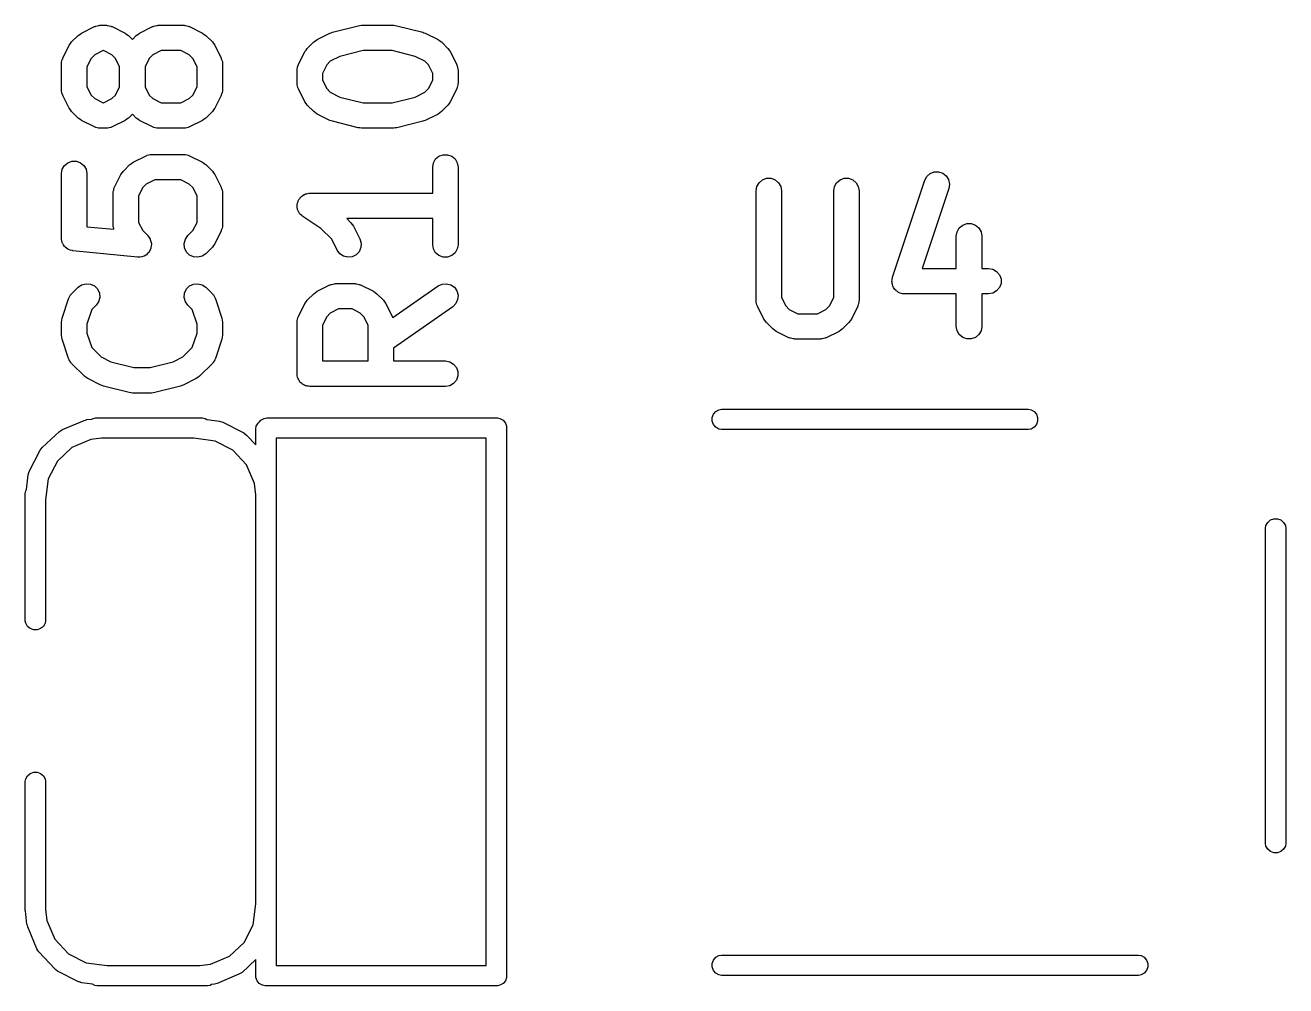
# Model space of a CAD drawing. Extents: x 553.3 to 630.8, y 408.7 to 458.1.
# Drawn here: x 601.29 to 608.73, y 415.72 to 421.38 of the extents above; entities that cross this region are included whole.
import ezdxf

# ---------------------------------------------------------------- set-up
doc = ezdxf.new("R2010")
doc.units = 0
doc.header["$MEASUREMENT"] = 0
doc.layers.add('BLACK', color=7, linetype='CONTINUOUS')

msp = doc.modelspace()

# ---------------------------------------------------------------- linework, layer by layer
at = {"layer": 'BLACK', "linetype": 'CONTINUOUS'}
for p, q in [((601.709, 421.38), (601.717, 421.382)), ((601.717, 421.382), (601.726, 421.384)), ((601.726, 421.384), (601.73, 421.384)), ((601.73, 421.384), (601.734, 421.385)), ((601.734, 421.385), (601.772, 421.385)), ((601.772, 421.385), (601.777, 421.384)), ((601.777, 421.384), (601.781, 421.384)), ((601.781, 421.384), (601.789, 421.382)), ((601.789, 421.382), (601.798, 421.38)), ((602.051, 421.38), (602.06, 421.382)), ((602.06, 421.382), (602.069, 421.384)), ((602.069, 421.384), (602.073, 421.384)), ((602.073, 421.384), (602.077, 421.385)), ((602.077, 421.385), (602.23, 421.385)), ((602.23, 421.385), (602.234, 421.384)), ((602.234, 421.384), (602.238, 421.384)), ((602.238, 421.384), (602.247, 421.382)), ((602.247, 421.382), (602.255, 421.38)), ((603.106, 421.344), (603.258, 421.382)), ((603.258, 421.382), (603.268, 421.383)), ((603.268, 421.383), (603.277, 421.385)), ((603.277, 421.385), (603.467, 421.385)), ((603.467, 421.385), (603.476, 421.383)), ((603.476, 421.383), (603.485, 421.382)), ((603.485, 421.382), (603.638, 421.344)), ((601.567, 421.286), (601.605, 421.324)), ((601.605, 421.324), (601.615, 421.331)), ((601.615, 421.331), (601.625, 421.339)), ((601.625, 421.339), (601.701, 421.377)), ((601.701, 421.377), (601.705, 421.378)), ((601.705, 421.378), (601.709, 421.38)), ((601.798, 421.38), (601.802, 421.378)), ((601.802, 421.378), (601.806, 421.377)), ((601.806, 421.377), (601.882, 421.339)), ((601.882, 421.339), (601.892, 421.331)), ((601.892, 421.331), (601.902, 421.324)), ((601.902, 421.324), (601.925, 421.301)), ((601.925, 421.301), (601.948, 421.324)), ((601.948, 421.324), (601.958, 421.331)), ((601.958, 421.331), (601.967, 421.339)), ((601.967, 421.339), (602.044, 421.377)), ((602.044, 421.377), (602.048, 421.378)), ((602.048, 421.378), (602.051, 421.38)), ((602.255, 421.38), (602.259, 421.378)), ((602.259, 421.378), (602.263, 421.377)), ((602.263, 421.377), (602.339, 421.339)), ((602.339, 421.339), (602.349, 421.331)), ((602.349, 421.331), (602.359, 421.324)), ((602.359, 421.324), (602.397, 421.286)), ((603.015, 421.3), (603.091, 421.339)), ((603.091, 421.339), (603.099, 421.341)), ((603.099, 421.341), (603.106, 421.344)), ((603.638, 421.344), (603.645, 421.341)), ((603.645, 421.341), (603.653, 421.339)), ((603.653, 421.339), (603.729, 421.3)), ((601.515, 421.191), (601.553, 421.267)), ((601.553, 421.267), (601.56, 421.277)), ((601.56, 421.277), (601.567, 421.286)), ((601.752, 421.235), (601.703, 421.21)), ((601.755, 421.235), (601.752, 421.235)), ((601.804, 421.21), (601.755, 421.235)), ((602.095, 421.235), (602.045, 421.21)), ((602.212, 421.235), (602.095, 421.235)), ((602.261, 421.21), (602.212, 421.235)), ((602.397, 421.286), (602.404, 421.277)), ((602.404, 421.277), (602.411, 421.267)), ((602.411, 421.267), (602.449, 421.191)), ((602.943, 421.229), (602.95, 421.238)), ((602.95, 421.238), (602.957, 421.248)), ((602.957, 421.248), (602.995, 421.286)), ((602.995, 421.286), (603.005, 421.293)), ((603.005, 421.293), (603.015, 421.3)), ((603.286, 421.235), (603.15, 421.201)), ((603.458, 421.235), (603.286, 421.235)), ((603.593, 421.201), (603.458, 421.235)), ((603.729, 421.3), (603.739, 421.293)), ((603.739, 421.293), (603.749, 421.286)), ((603.749, 421.286), (603.787, 421.248)), ((603.787, 421.248), (603.794, 421.238)), ((603.794, 421.238), (603.801, 421.229)), ((601.507, 421.166), (601.51, 421.174)), ((601.508, 421.161), (601.507, 421.166)), ((601.507, 421.157), (601.508, 421.161)), ((601.51, 421.174), (601.511, 421.183)), ((601.511, 421.183), (601.514, 421.187)), ((601.514, 421.187), (601.515, 421.191)), ((601.682, 421.189), (601.657, 421.139)), ((601.703, 421.21), (601.682, 421.189)), ((601.825, 421.189), (601.804, 421.21)), ((601.85, 421.139), (601.825, 421.189)), ((602.024, 421.189), (602, 421.139)), ((602.045, 421.21), (602.024, 421.189)), ((602.282, 421.189), (602.261, 421.21)), ((602.307, 421.139), (602.282, 421.189)), ((602.449, 421.191), (602.45, 421.187)), ((602.45, 421.187), (602.452, 421.183)), ((602.452, 421.183), (602.454, 421.174)), ((602.454, 421.174), (602.456, 421.166)), ((602.456, 421.166), (602.456, 421.161)), ((602.456, 421.161), (602.457, 421.157)), ((602.905, 421.153), (602.943, 421.229)), ((603.093, 421.172), (603.072, 421.151)), ((603.15, 421.201), (603.093, 421.172)), ((603.651, 421.172), (603.593, 421.201)), ((603.672, 421.151), (603.651, 421.172)), ((603.801, 421.229), (603.839, 421.153)), ((601.507, 421.005), (601.507, 421.157)), ((601.657, 421.139), (601.657, 421.022)), ((601.85, 421.022), (601.85, 421.139)), ((602, 421.139), (602, 421.022)), ((602.307, 421.022), (602.307, 421.139)), ((602.457, 421.157), (602.457, 421.005)), ((602.897, 421.128), (602.9, 421.136)), ((602.898, 421.123), (602.897, 421.128)), ((602.897, 421.119), (602.898, 421.123)), ((602.897, 421.043), (602.897, 421.119)), ((602.9, 421.136), (602.901, 421.145)), ((602.901, 421.145), (602.904, 421.148)), ((602.904, 421.148), (602.905, 421.153)), ((603.072, 421.151), (603.047, 421.101)), ((603.047, 421.101), (603.047, 421.061)), ((603.697, 421.101), (603.672, 421.151)), ((603.697, 421.061), (603.697, 421.101)), ((603.839, 421.153), (603.84, 421.148)), ((603.84, 421.148), (603.842, 421.145)), ((603.842, 421.145), (603.844, 421.136)), ((603.844, 421.136), (603.846, 421.128)), ((603.846, 421.128), (603.846, 421.123)), ((603.846, 421.123), (603.847, 421.119)), ((603.847, 421.119), (603.847, 421.043)), ((601.657, 421.022), (601.682, 420.973)), ((601.825, 420.973), (601.85, 421.022)), ((602, 421.022), (602.024, 420.973)), ((602.282, 420.973), (602.307, 421.022)), ((602.898, 421.039), (602.897, 421.043)), ((602.897, 421.034), (602.898, 421.039)), ((602.9, 421.026), (602.897, 421.034)), ((602.901, 421.017), (602.9, 421.026)), ((602.904, 421.013), (602.901, 421.017)), ((602.905, 421.009), (602.904, 421.013)), ((602.943, 420.933), (602.905, 421.009)), ((603.047, 421.061), (603.072, 421.011)), ((603.072, 421.011), (603.093, 420.99)), ((603.651, 420.99), (603.672, 421.011)), ((603.672, 421.011), (603.697, 421.061)), ((603.839, 421.009), (603.801, 420.933)), ((603.84, 421.013), (603.839, 421.009)), ((603.842, 421.017), (603.84, 421.013)), ((603.844, 421.026), (603.842, 421.017)), ((603.846, 421.034), (603.844, 421.026)), ((603.847, 421.043), (603.846, 421.039)), ((603.846, 421.039), (603.846, 421.034)), ((601.508, 421.001), (601.507, 421.005)), ((601.507, 420.996), (601.508, 421.001)), ((601.51, 420.988), (601.507, 420.996)), ((601.511, 420.979), (601.51, 420.988)), ((601.514, 420.975), (601.511, 420.979)), ((601.515, 420.971), (601.514, 420.975)), ((601.553, 420.895), (601.515, 420.971)), ((601.682, 420.973), (601.703, 420.952)), ((601.703, 420.952), (601.752, 420.927)), ((601.755, 420.927), (601.804, 420.952)), ((601.804, 420.952), (601.825, 420.973)), ((602.024, 420.973), (602.045, 420.952)), ((602.045, 420.952), (602.095, 420.927)), ((602.212, 420.927), (602.261, 420.952)), ((602.261, 420.952), (602.282, 420.973)), ((602.449, 420.971), (602.411, 420.895)), ((602.45, 420.975), (602.449, 420.971)), ((602.452, 420.979), (602.45, 420.975)), ((602.454, 420.988), (602.452, 420.979)), ((602.456, 420.996), (602.454, 420.988)), ((602.457, 421.005), (602.456, 421.001)), ((602.456, 421.001), (602.456, 420.996)), ((603.093, 420.99), (603.15, 420.961)), ((603.15, 420.961), (603.286, 420.927)), ((603.458, 420.927), (603.593, 420.961)), ((603.593, 420.961), (603.651, 420.99)), ((601.56, 420.885), (601.553, 420.895)), ((601.567, 420.876), (601.56, 420.885)), ((601.605, 420.837), (601.567, 420.876)), ((601.752, 420.927), (601.755, 420.927)), ((601.925, 420.861), (601.902, 420.837)), ((601.948, 420.837), (601.925, 420.861)), ((602.095, 420.927), (602.212, 420.927)), ((602.397, 420.876), (602.359, 420.837)), ((602.404, 420.885), (602.397, 420.876)), ((602.411, 420.895), (602.404, 420.885)), ((602.95, 420.923), (602.943, 420.933)), ((602.957, 420.914), (602.95, 420.923)), ((602.995, 420.876), (602.957, 420.914)), ((603.005, 420.869), (602.995, 420.876)), ((603.015, 420.861), (603.005, 420.869)), ((603.091, 420.823), (603.015, 420.861)), ((603.286, 420.927), (603.458, 420.927)), ((603.729, 420.861), (603.653, 420.823)), ((603.739, 420.869), (603.729, 420.861)), ((603.749, 420.876), (603.739, 420.869)), ((603.787, 420.914), (603.749, 420.876)), ((603.794, 420.923), (603.787, 420.914)), ((603.801, 420.933), (603.794, 420.923)), ((601.615, 420.831), (601.605, 420.837)), ((601.625, 420.823), (601.615, 420.831)), ((601.701, 420.785), (601.625, 420.823)), ((601.882, 420.823), (601.806, 420.785)), ((601.892, 420.831), (601.882, 420.823)), ((601.902, 420.837), (601.892, 420.831)), ((601.958, 420.831), (601.948, 420.837)), ((601.967, 420.823), (601.958, 420.831)), ((602.044, 420.785), (601.967, 420.823)), ((602.339, 420.823), (602.263, 420.785)), ((602.349, 420.831), (602.339, 420.823)), ((602.359, 420.837), (602.349, 420.831)), ((603.099, 420.821), (603.091, 420.823)), ((603.106, 420.818), (603.099, 420.821)), ((603.258, 420.78), (603.106, 420.818)), ((603.638, 420.818), (603.485, 420.78)), ((603.645, 420.821), (603.638, 420.818)), ((603.653, 420.823), (603.645, 420.821)), ((601.705, 420.784), (601.701, 420.785)), ((601.709, 420.782), (601.705, 420.784)), ((601.717, 420.78), (601.709, 420.782)), ((601.726, 420.778), (601.717, 420.78)), ((601.73, 420.778), (601.726, 420.778)), ((601.734, 420.777), (601.73, 420.778)), ((601.772, 420.777), (601.734, 420.777)), ((601.777, 420.778), (601.772, 420.777)), ((601.781, 420.778), (601.777, 420.778)), ((601.789, 420.78), (601.781, 420.778)), ((601.798, 420.782), (601.789, 420.78)), ((601.802, 420.784), (601.798, 420.782)), ((601.806, 420.785), (601.802, 420.784)), ((602.048, 420.784), (602.044, 420.785)), ((602.051, 420.782), (602.048, 420.784)), ((602.06, 420.78), (602.051, 420.782)), ((602.069, 420.778), (602.06, 420.78)), ((602.073, 420.778), (602.069, 420.778)), ((602.077, 420.777), (602.073, 420.778)), ((602.23, 420.777), (602.077, 420.777)), ((602.234, 420.778), (602.23, 420.777)), ((602.238, 420.778), (602.234, 420.778)), ((602.247, 420.78), (602.238, 420.778)), ((602.255, 420.782), (602.247, 420.78)), ((602.259, 420.784), (602.255, 420.782)), ((602.263, 420.785), (602.259, 420.784)), ((603.268, 420.779), (603.258, 420.78)), ((603.277, 420.777), (603.268, 420.779)), ((603.467, 420.777), (603.277, 420.777)), ((603.476, 420.779), (603.467, 420.777)), ((603.485, 420.78), (603.476, 420.779)), ((601.524, 420.558), (601.544, 420.574)), ((601.544, 420.574), (601.569, 420.583)), ((601.569, 420.583), (601.595, 420.583)), ((601.595, 420.583), (601.619, 420.574)), ((601.619, 420.574), (601.639, 420.558)), ((601.872, 420.524), (601.91, 420.563)), ((601.91, 420.563), (601.92, 420.569)), ((601.92, 420.569), (601.929, 420.577)), ((601.929, 420.577), (602.006, 420.615)), ((602.006, 420.615), (602.01, 420.616)), ((602.01, 420.616), (602.013, 420.618)), ((602.013, 420.618), (602.022, 420.62)), ((602.022, 420.62), (602.03, 420.622)), ((602.03, 420.622), (602.035, 420.622)), ((602.035, 420.622), (602.039, 420.623)), ((602.039, 420.623), (602.23, 420.623)), ((602.23, 420.623), (602.234, 420.622)), ((602.234, 420.622), (602.238, 420.622)), ((602.238, 420.622), (602.247, 420.62)), ((602.247, 420.62), (602.255, 420.618)), ((602.255, 420.618), (602.259, 420.616)), ((602.259, 420.616), (602.263, 420.615)), ((602.263, 420.615), (602.339, 420.577)), ((602.339, 420.577), (602.349, 420.569)), ((602.349, 420.569), (602.359, 420.563)), ((602.359, 420.563), (602.397, 420.524)), ((603.697, 420.548), (603.701, 420.573)), ((603.701, 420.573), (603.714, 420.596)), ((603.714, 420.596), (603.734, 420.613)), ((603.734, 420.613), (603.759, 420.621)), ((603.759, 420.621), (603.785, 420.621)), ((603.785, 420.621), (603.809, 420.613)), ((603.809, 420.613), (603.829, 420.596)), ((603.829, 420.596), (603.842, 420.573)), ((603.842, 420.573), (603.847, 420.548)), ((601.507, 420.51), (601.511, 420.535)), ((601.507, 420.129), (601.507, 420.51)), ((601.511, 420.535), (601.524, 420.558)), ((601.639, 420.558), (601.652, 420.535)), ((601.652, 420.535), (601.657, 420.51)), ((601.657, 420.51), (601.657, 420.196)), ((601.82, 420.429), (601.858, 420.505)), ((601.858, 420.505), (601.865, 420.515)), ((601.865, 420.515), (601.872, 420.524)), ((602.397, 420.524), (602.404, 420.515)), ((602.404, 420.515), (602.411, 420.505)), ((602.411, 420.505), (602.449, 420.429)), ((603.697, 420.394), (603.697, 420.548)), ((603.847, 420.548), (603.847, 420.09)), ((606.6, 420.47), (606.612, 420.493)), ((606.612, 420.493), (606.632, 420.51)), ((606.632, 420.51), (606.656, 420.52)), ((606.656, 420.52), (606.682, 420.52)), ((606.682, 420.52), (606.707, 420.512)), ((606.707, 420.512), (606.727, 420.496)), ((606.727, 420.496), (606.741, 420.474)), ((601.815, 420.412), (601.816, 420.421)), ((601.816, 420.421), (601.818, 420.425)), ((601.818, 420.425), (601.82, 420.429)), ((601.986, 420.427), (601.962, 420.378)), ((602.007, 420.448), (601.986, 420.427)), ((602.057, 420.473), (602.007, 420.448)), ((602.212, 420.473), (602.057, 420.473)), ((602.261, 420.448), (602.212, 420.473)), ((602.282, 420.427), (602.261, 420.448)), ((602.307, 420.378), (602.282, 420.427)), ((602.449, 420.429), (602.45, 420.425)), ((602.45, 420.425), (602.452, 420.421)), ((602.452, 420.421), (602.454, 420.412)), ((605.605, 420.408), (605.61, 420.434)), ((605.61, 420.434), (605.623, 420.456)), ((605.623, 420.456), (605.643, 420.473)), ((605.643, 420.473), (605.667, 420.482)), ((605.667, 420.482), (605.693, 420.482)), ((605.693, 420.482), (605.718, 420.473)), ((605.718, 420.473), (605.738, 420.456)), ((605.738, 420.456), (605.751, 420.434)), ((605.751, 420.434), (605.755, 420.408)), ((606.063, 420.408), (606.067, 420.434)), ((606.067, 420.434), (606.08, 420.456)), ((606.08, 420.456), (606.1, 420.473)), ((606.1, 420.473), (606.125, 420.482)), ((606.125, 420.482), (606.151, 420.482)), ((606.151, 420.482), (606.175, 420.473)), ((606.175, 420.473), (606.195, 420.456)), ((606.195, 420.456), (606.208, 420.434)), ((606.208, 420.434), (606.213, 420.408)), ((606.409, 419.898), (606.6, 420.47)), ((606.742, 420.422), (606.585, 419.95)), ((606.741, 420.474), (606.746, 420.448)), ((606.746, 420.448), (606.742, 420.422)), ((601.812, 420.404), (601.815, 420.412)), ((601.812, 420.399), (601.812, 420.404)), ((601.812, 420.395), (601.812, 420.399)), ((601.812, 420.205), (601.812, 420.395)), ((601.962, 420.378), (601.962, 420.222)), ((602.307, 420.222), (602.307, 420.378)), ((602.454, 420.412), (602.456, 420.404)), ((602.456, 420.404), (602.456, 420.399)), ((602.456, 420.399), (602.457, 420.395)), ((602.457, 420.395), (602.457, 420.205)), ((602.898, 420.332), (602.901, 420.34)), ((602.901, 420.34), (602.903, 420.349)), ((602.903, 420.349), (602.906, 420.353)), ((602.906, 420.353), (602.907, 420.357)), ((602.907, 420.357), (602.913, 420.363)), ((602.913, 420.363), (602.918, 420.371)), ((602.918, 420.371), (602.921, 420.373)), ((602.921, 420.373), (602.924, 420.376)), ((602.924, 420.376), (602.931, 420.381)), ((602.931, 420.381), (602.939, 420.386)), ((602.939, 420.386), (602.943, 420.387)), ((602.943, 420.387), (602.946, 420.39)), ((602.946, 420.39), (602.955, 420.391)), ((602.955, 420.391), (602.964, 420.394)), ((602.964, 420.394), (602.968, 420.393)), ((602.968, 420.393), (602.972, 420.394)), ((602.972, 420.394), (603.697, 420.394)), ((605.605, 419.76), (605.605, 420.408)), ((605.755, 420.408), (605.755, 419.778)), ((606.063, 419.778), (606.063, 420.408)), ((606.213, 420.408), (606.213, 419.76)), ((602.897, 420.324), (602.898, 420.328)), ((602.898, 420.315), (602.897, 420.324)), ((602.898, 420.328), (602.898, 420.332)), ((602.898, 420.306), (602.898, 420.315)), ((602.899, 420.302), (602.898, 420.306)), ((602.9, 420.298), (602.899, 420.302)), ((602.904, 420.29), (602.9, 420.298)), ((602.907, 420.282), (602.904, 420.29)), ((602.91, 420.278), (602.907, 420.282)), ((602.911, 420.275), (602.91, 420.278)), ((602.918, 420.268), (602.911, 420.275)), ((602.924, 420.262), (602.918, 420.268)), ((601.657, 420.196), (601.816, 420.181)), ((601.812, 420.201), (601.812, 420.205)), ((601.812, 420.196), (601.812, 420.201)), ((601.815, 420.188), (601.812, 420.196)), ((601.962, 420.222), (601.986, 420.173)), ((602.282, 420.173), (602.307, 420.222)), ((602.456, 420.196), (602.454, 420.188)), ((602.457, 420.205), (602.456, 420.201)), ((602.456, 420.201), (602.456, 420.196)), ((602.927, 420.26), (602.924, 420.262)), ((602.93, 420.257), (602.927, 420.26)), ((603.038, 420.185), (602.93, 420.257)), ((603.697, 420.244), (603.191, 420.244)), ((603.191, 420.244), (603.215, 420.22)), ((603.215, 420.22), (603.222, 420.21)), ((603.222, 420.21), (603.229, 420.2)), ((603.229, 420.2), (603.268, 420.124)), ((603.697, 420.09), (603.697, 420.244)), ((606.804, 420.19), (606.824, 420.206)), ((606.824, 420.206), (606.848, 420.215)), ((606.848, 420.215), (606.874, 420.215)), ((606.874, 420.215), (606.899, 420.206)), ((606.899, 420.206), (606.919, 420.19)), ((601.507, 420.126), (601.507, 420.129)), ((601.507, 420.123), (601.507, 420.126)), ((601.51, 420.113), (601.507, 420.123)), ((601.816, 420.181), (601.815, 420.188)), ((601.986, 420.173), (602.016, 420.144)), ((602.016, 420.144), (602.016, 420.143)), ((602.016, 420.143), (602.017, 420.143)), ((602.017, 420.143), (602.024, 420.132)), ((602.024, 420.132), (602.031, 420.122)), ((602.031, 420.122), (602.031, 420.122)), ((602.031, 420.122), (602.031, 420.121)), ((602.031, 420.121), (602.034, 420.109)), ((602.231, 420.097), (602.238, 420.122)), ((602.238, 420.122), (602.253, 420.144)), ((602.253, 420.144), (602.282, 420.173)), ((602.449, 420.171), (602.411, 420.095)), ((602.45, 420.175), (602.449, 420.171)), ((602.452, 420.179), (602.45, 420.175)), ((602.454, 420.188), (602.452, 420.179)), ((603.101, 420.122), (603.038, 420.185)), ((603.133, 420.057), (603.101, 420.122)), ((603.268, 420.124), (603.275, 420.099)), ((606.786, 420.141), (606.791, 420.167)), ((606.786, 419.95), (606.786, 420.141)), ((606.791, 420.167), (606.804, 420.19)), ((606.919, 420.19), (606.932, 420.167)), ((606.932, 420.167), (606.936, 420.141)), ((606.936, 420.141), (606.936, 419.95)), ((601.511, 420.103), (601.51, 420.113)), ((601.513, 420.1), (601.511, 420.103)), ((601.514, 420.098), (601.513, 420.1)), ((601.519, 420.089), (601.514, 420.098)), ((601.524, 420.08), (601.519, 420.089)), ((601.527, 420.079), (601.524, 420.08)), ((601.528, 420.076), (601.527, 420.079)), ((601.537, 420.07), (601.528, 420.076)), ((601.544, 420.064), (601.537, 420.07)), ((601.547, 420.063), (601.544, 420.064)), ((601.549, 420.061), (601.547, 420.063)), ((601.559, 420.058), (601.549, 420.061)), ((601.569, 420.055), (601.559, 420.058)), ((601.572, 420.055), (601.569, 420.055)), ((601.574, 420.054), (601.572, 420.055)), ((601.955, 420.016), (601.574, 420.054)), ((602.024, 420.047), (602.015, 420.038)), ((602.03, 420.059), (602.024, 420.047)), ((602.024, 420.047), (602.024, 420.047)), ((602.024, 420.047), (602.024, 420.047)), ((602.035, 420.07), (602.03, 420.059)), ((602.034, 420.109), (602.038, 420.097)), ((602.036, 420.084), (602.035, 420.071)), ((602.035, 420.071), (602.035, 420.071)), ((602.035, 420.071), (602.035, 420.07)), ((602.038, 420.096), (602.036, 420.084)), ((602.038, 420.097), (602.038, 420.097)), ((602.038, 420.097), (602.038, 420.096)), ((602.233, 420.071), (602.231, 420.097)), ((602.244, 420.047), (602.233, 420.071)), ((602.263, 420.029), (602.244, 420.047)), ((602.397, 420.076), (602.359, 420.037)), ((602.404, 420.085), (602.397, 420.076)), ((602.411, 420.095), (602.404, 420.085)), ((603.149, 420.036), (603.133, 420.057)), ((603.263, 420.049), (603.245, 420.03)), ((603.273, 420.073), (603.263, 420.049)), ((603.275, 420.099), (603.273, 420.073)), ((603.701, 420.065), (603.697, 420.09)), ((603.714, 420.042), (603.701, 420.065)), ((603.734, 420.026), (603.714, 420.042)), ((603.829, 420.042), (603.809, 420.026)), ((603.842, 420.065), (603.829, 420.042)), ((603.847, 420.09), (603.842, 420.065)), ((601.956, 420.016), (601.955, 420.016)), ((601.969, 420.017), (601.956, 420.016)), ((601.956, 420.016), (601.956, 420.016)), ((601.981, 420.018), (601.969, 420.017)), ((601.982, 420.018), (601.981, 420.018)), ((601.994, 420.023), (601.982, 420.018)), ((601.982, 420.018), (601.982, 420.018)), ((602.005, 420.029), (601.994, 420.023)), ((602.006, 420.029), (602.005, 420.029)), ((602.005, 420.029), (602.005, 420.029)), ((602.015, 420.038), (602.006, 420.029)), ((602.286, 420.018), (602.263, 420.029)), ((602.312, 420.016), (602.286, 420.018)), ((602.337, 420.023), (602.312, 420.016)), ((602.359, 420.037), (602.337, 420.023)), ((603.171, 420.022), (603.149, 420.036)), ((603.196, 420.016), (603.171, 420.022)), ((603.222, 420.019), (603.196, 420.016)), ((603.245, 420.03), (603.222, 420.019)), ((603.759, 420.017), (603.734, 420.026)), ((603.785, 420.017), (603.759, 420.017)), ((603.809, 420.026), (603.785, 420.017)), ((606.409, 419.893), (606.409, 419.898)), ((606.585, 419.95), (606.786, 419.95)), ((606.936, 419.95), (606.976, 419.95)), ((606.976, 419.95), (607.001, 419.945)), ((607.001, 419.945), (607.024, 419.932)), ((607.024, 419.932), (607.041, 419.912)), ((607.041, 419.912), (607.05, 419.888)), ((601.567, 419.801), (601.605, 419.839)), ((601.605, 419.839), (601.626, 419.854)), ((601.626, 419.854), (601.652, 419.86)), ((601.652, 419.86), (601.678, 419.858)), ((601.678, 419.858), (601.701, 419.847)), ((601.701, 419.847), (601.72, 419.829)), ((601.72, 419.829), (601.731, 419.805)), ((602.233, 419.805), (602.244, 419.829)), ((602.244, 419.829), (602.263, 419.847)), ((602.263, 419.847), (602.286, 419.858)), ((602.286, 419.858), (602.312, 419.86)), ((602.312, 419.86), (602.337, 419.854)), ((602.337, 419.854), (602.359, 419.839)), ((602.359, 419.839), (602.397, 419.801)), ((603.015, 419.815), (603.091, 419.853)), ((603.091, 419.853), (603.095, 419.854)), ((603.095, 419.854), (603.099, 419.856)), ((603.099, 419.856), (603.107, 419.858)), ((603.107, 419.858), (603.116, 419.86)), ((603.116, 419.86), (603.12, 419.86)), ((603.12, 419.86), (603.124, 419.861)), ((603.124, 419.861), (603.239, 419.861)), ((603.239, 419.861), (603.243, 419.86)), ((603.243, 419.86), (603.247, 419.86)), ((603.247, 419.86), (603.256, 419.858)), ((603.256, 419.858), (603.264, 419.856)), ((603.264, 419.856), (603.268, 419.854)), ((603.268, 419.854), (603.272, 419.853)), ((603.272, 419.853), (603.348, 419.815)), ((603.461, 419.66), (603.729, 419.847)), ((603.729, 419.847), (603.753, 419.858)), ((603.753, 419.858), (603.778, 419.86)), ((603.778, 419.86), (603.804, 419.854)), ((603.804, 419.854), (603.825, 419.839)), ((603.825, 419.839), (603.84, 419.817)), ((606.406, 419.873), (606.407, 419.88)), ((606.407, 419.867), (606.406, 419.873)), ((606.407, 419.888), (606.409, 419.893)), ((606.407, 419.88), (606.407, 419.888)), ((606.407, 419.862), (606.407, 419.867)), ((606.409, 419.855), (606.407, 419.862)), ((606.411, 419.847), (606.409, 419.855)), ((606.414, 419.842), (606.411, 419.847)), ((606.416, 419.837), (606.414, 419.842)), ((606.42, 419.831), (606.416, 419.837)), ((606.424, 419.825), (606.42, 419.831)), ((606.429, 419.822), (606.424, 419.825)), ((606.432, 419.817), (606.429, 419.822)), ((607.041, 419.837), (607.024, 419.817)), ((607.05, 419.862), (607.041, 419.837)), ((607.05, 419.888), (607.05, 419.862)), ((601.511, 419.657), (601.549, 419.771)), ((601.549, 419.771), (601.551, 419.775)), ((601.551, 419.775), (601.552, 419.779)), ((601.552, 419.779), (601.557, 419.787)), ((601.557, 419.787), (601.561, 419.794)), ((601.561, 419.794), (601.564, 419.797)), ((601.564, 419.797), (601.567, 419.801)), ((601.726, 419.754), (601.711, 419.733)), ((601.733, 419.779), (601.726, 419.754)), ((601.731, 419.805), (601.733, 419.779)), ((602.231, 419.779), (602.233, 419.805)), ((602.238, 419.754), (602.231, 419.779)), ((602.253, 419.733), (602.238, 419.754)), ((602.397, 419.801), (602.399, 419.797)), ((602.399, 419.797), (602.403, 419.794)), ((602.403, 419.794), (602.407, 419.787)), ((602.407, 419.787), (602.412, 419.779)), ((602.412, 419.779), (602.413, 419.775)), ((602.413, 419.775), (602.415, 419.771)), ((602.415, 419.771), (602.453, 419.657)), ((602.943, 419.743), (602.95, 419.753)), ((602.95, 419.753), (602.957, 419.763)), ((602.957, 419.763), (602.995, 419.801)), ((602.995, 419.801), (603.005, 419.808)), ((603.005, 419.808), (603.015, 419.815)), ((603.348, 419.815), (603.358, 419.808)), ((603.358, 419.808), (603.368, 419.801)), ((603.368, 419.801), (603.406, 419.763)), ((603.406, 419.763), (603.413, 419.753)), ((603.413, 419.753), (603.42, 419.743)), ((603.844, 419.766), (603.833, 419.743)), ((603.84, 419.817), (603.847, 419.792)), ((603.847, 419.792), (603.844, 419.766)), ((605.606, 419.756), (605.605, 419.76)), ((605.606, 419.752), (605.606, 419.756)), ((605.608, 419.743), (605.606, 419.752)), ((605.755, 419.778), (605.78, 419.729)), ((606.038, 419.729), (606.063, 419.778)), ((606.212, 419.752), (606.21, 419.743)), ((606.213, 419.76), (606.212, 419.756)), ((606.212, 419.756), (606.212, 419.752)), ((606.439, 419.814), (606.432, 419.817)), ((606.445, 419.809), (606.439, 419.814)), ((606.45, 419.807), (606.445, 419.809)), ((606.455, 419.804), (606.45, 419.807)), ((606.462, 419.803), (606.455, 419.804)), ((606.469, 419.801), (606.462, 419.803)), ((606.475, 419.801), (606.469, 419.801)), ((606.48, 419.8), (606.475, 419.801)), ((606.786, 419.8), (606.48, 419.8)), ((606.786, 419.608), (606.786, 419.8)), ((606.976, 419.8), (606.936, 419.8)), ((606.936, 419.8), (606.936, 419.608)), ((607.001, 419.804), (606.976, 419.8)), ((607.024, 419.817), (607.001, 419.804)), ((601.686, 419.707), (601.657, 419.621)), ((601.711, 419.733), (601.686, 419.707)), ((602.278, 419.707), (602.253, 419.733)), ((602.307, 419.621), (602.278, 419.707)), ((602.905, 419.667), (602.943, 419.743)), ((603.093, 419.686), (603.072, 419.665)), ((603.142, 419.711), (603.093, 419.686)), ((603.221, 419.711), (603.142, 419.711)), ((603.27, 419.686), (603.221, 419.711)), ((603.291, 419.665), (603.27, 419.686)), ((603.42, 419.743), (603.458, 419.667)), ((603.815, 419.724), (603.466, 419.48)), ((603.833, 419.743), (603.815, 419.724)), ((605.61, 419.735), (605.608, 419.743)), ((605.612, 419.731), (605.61, 419.735)), ((605.613, 419.727), (605.612, 419.731)), ((605.651, 419.651), (605.613, 419.727)), ((605.78, 419.729), (605.801, 419.708)), ((605.801, 419.708), (605.851, 419.683)), ((605.851, 419.683), (605.968, 419.683)), ((605.968, 419.683), (606.017, 419.708)), ((606.017, 419.708), (606.038, 419.729)), ((606.205, 419.727), (606.167, 419.651)), ((606.206, 419.731), (606.205, 419.727)), ((606.208, 419.735), (606.206, 419.731)), ((606.21, 419.743), (606.208, 419.735)), ((601.507, 419.633), (601.509, 419.645)), ((601.507, 419.557), (601.507, 419.633)), ((601.509, 419.645), (601.511, 419.657)), ((601.657, 419.621), (601.657, 419.569)), ((602.307, 419.569), (602.307, 419.621)), ((602.453, 419.657), (602.455, 419.645)), ((602.455, 419.645), (602.457, 419.633)), ((602.457, 419.633), (602.457, 419.557)), ((602.897, 419.642), (602.9, 419.65)), ((602.898, 419.638), (602.897, 419.642)), ((602.897, 419.633), (602.898, 419.638)), ((602.897, 419.329), (602.897, 419.633)), ((602.9, 419.65), (602.901, 419.659)), ((602.901, 419.659), (602.904, 419.663)), ((602.904, 419.663), (602.905, 419.667)), ((603.072, 419.665), (603.047, 419.616)), ((603.047, 419.616), (603.047, 419.404)), ((603.316, 419.616), (603.291, 419.665)), ((603.316, 419.404), (603.316, 419.616)), ((603.458, 419.667), (603.459, 419.663)), ((603.459, 419.663), (603.461, 419.66)), ((605.659, 419.641), (605.651, 419.651)), ((605.666, 419.631), (605.659, 419.641)), ((605.704, 419.593), (605.666, 419.631)), ((606.153, 419.631), (606.114, 419.593)), ((606.159, 419.641), (606.153, 419.631)), ((606.167, 419.651), (606.159, 419.641)), ((606.791, 419.582), (606.786, 419.608)), ((606.936, 419.608), (606.932, 419.582)), ((601.509, 419.545), (601.507, 419.557)), ((601.511, 419.533), (601.509, 419.545)), ((601.549, 419.419), (601.511, 419.533)), ((601.657, 419.569), (601.686, 419.483)), ((602.278, 419.483), (602.307, 419.569)), ((602.453, 419.533), (602.415, 419.419)), ((602.455, 419.545), (602.453, 419.533)), ((602.457, 419.557), (602.455, 419.545)), ((605.713, 419.586), (605.704, 419.593)), ((605.723, 419.579), (605.713, 419.586)), ((605.799, 419.541), (605.723, 419.579)), ((605.803, 419.54), (605.799, 419.541)), ((605.807, 419.538), (605.803, 419.54)), ((605.816, 419.536), (605.807, 419.538)), ((605.824, 419.534), (605.816, 419.536)), ((605.829, 419.534), (605.824, 419.534)), ((605.833, 419.533), (605.829, 419.534)), ((605.985, 419.533), (605.833, 419.533)), ((605.989, 419.534), (605.985, 419.533)), ((605.994, 419.534), (605.989, 419.534)), ((606.002, 419.536), (605.994, 419.534)), ((606.011, 419.538), (606.002, 419.536)), ((606.015, 419.54), (606.011, 419.538)), ((606.019, 419.541), (606.015, 419.54)), ((606.095, 419.579), (606.019, 419.541)), ((606.105, 419.586), (606.095, 419.579)), ((606.114, 419.593), (606.105, 419.586)), ((606.804, 419.56), (606.791, 419.582)), ((606.824, 419.543), (606.804, 419.56)), ((606.848, 419.534), (606.824, 419.543)), ((606.874, 419.534), (606.848, 419.534)), ((606.899, 419.543), (606.874, 419.534)), ((606.919, 419.56), (606.899, 419.543)), ((606.932, 419.582), (606.919, 419.56)), ((601.686, 419.483), (601.741, 419.428)), ((602.223, 419.428), (602.278, 419.483)), ((603.466, 419.48), (603.466, 419.404)), ((601.551, 419.415), (601.549, 419.419)), ((601.552, 419.411), (601.551, 419.415)), ((601.557, 419.404), (601.552, 419.411)), ((601.561, 419.396), (601.557, 419.404)), ((601.564, 419.393), (601.561, 419.396)), ((601.567, 419.39), (601.564, 419.393)), ((601.643, 419.314), (601.567, 419.39)), ((601.741, 419.428), (601.799, 419.399)), ((601.799, 419.399), (601.934, 419.365)), ((602.03, 419.365), (602.165, 419.399)), ((602.165, 419.399), (602.223, 419.428)), ((602.397, 419.39), (602.321, 419.314)), ((602.399, 419.393), (602.397, 419.39)), ((602.403, 419.396), (602.399, 419.393)), ((602.407, 419.404), (602.403, 419.396)), ((602.412, 419.411), (602.407, 419.404)), ((602.413, 419.415), (602.412, 419.411)), ((602.415, 419.419), (602.413, 419.415)), ((603.047, 419.404), (603.316, 419.404)), ((603.466, 419.404), (603.772, 419.404)), ((603.772, 419.404), (603.798, 419.399)), ((603.798, 419.399), (603.82, 419.386)), ((603.82, 419.386), (603.837, 419.366)), ((601.653, 419.307), (601.643, 419.314)), ((601.663, 419.3), (601.653, 419.307)), ((601.739, 419.261), (601.663, 419.3)), ((601.934, 419.365), (602.03, 419.365)), ((602.301, 419.3), (602.225, 419.261)), ((602.311, 419.307), (602.301, 419.3)), ((602.321, 419.314), (602.311, 419.307)), ((602.898, 419.322), (602.897, 419.329)), ((602.898, 419.316), (602.898, 419.322)), ((602.9, 419.309), (602.898, 419.316)), ((602.901, 419.303), (602.9, 419.309)), ((602.905, 419.297), (602.901, 419.303)), ((603.837, 419.366), (603.846, 419.342)), ((603.846, 419.316), (603.837, 419.291)), ((603.846, 419.342), (603.846, 419.316)), ((601.747, 419.259), (601.739, 419.261)), ((601.754, 419.256), (601.747, 419.259)), ((601.907, 419.218), (601.754, 419.256)), ((602.21, 419.256), (602.057, 419.218)), ((602.217, 419.259), (602.21, 419.256)), ((602.225, 419.261), (602.217, 419.259)), ((602.907, 419.291), (602.905, 419.297)), ((602.911, 419.286), (602.907, 419.291)), ((602.914, 419.28), (602.911, 419.286)), ((602.919, 419.276), (602.914, 419.28)), ((602.924, 419.271), (602.919, 419.276)), ((602.929, 419.268), (602.924, 419.271)), ((602.934, 419.264), (602.929, 419.268)), ((602.941, 419.261), (602.934, 419.264)), ((602.946, 419.258), (602.941, 419.261)), ((602.953, 419.257), (602.946, 419.258)), ((602.959, 419.255), (602.953, 419.257)), ((602.965, 419.255), (602.959, 419.255)), ((602.972, 419.254), (602.965, 419.255)), ((603.772, 419.254), (602.972, 419.254)), ((603.798, 419.258), (603.772, 419.254)), ((603.82, 419.271), (603.798, 419.258)), ((603.837, 419.291), (603.82, 419.271)), ((601.916, 419.217), (601.907, 419.218)), ((601.925, 419.215), (601.916, 419.217)), ((602.039, 419.215), (601.925, 419.215)), ((602.048, 419.217), (602.039, 419.215)), ((602.057, 419.218), (602.048, 419.217)), ((605.346, 419.07), (605.353, 419.09)), ((605.353, 419.09), (605.367, 419.106)), ((605.367, 419.106), (605.385, 419.116)), ((605.385, 419.116), (605.401, 419.119)), ((605.401, 419.119), (607.211, 419.119)), ((607.211, 419.119), (607.227, 419.116)), ((607.227, 419.116), (607.245, 419.106)), ((607.245, 419.106), (607.259, 419.09)), ((607.259, 419.09), (607.266, 419.07)), ((601.513, 418.999), (601.641, 419.053)), ((601.641, 419.053), (601.649, 419.055)), ((601.649, 419.055), (601.657, 419.058)), ((601.657, 419.058), (601.686, 419.061)), ((601.686, 419.061), (601.693, 419.065)), ((601.693, 419.065), (601.708, 419.068)), ((601.708, 419.068), (602.339, 419.068)), ((602.339, 419.068), (602.354, 419.065)), ((602.354, 419.065), (602.365, 419.059)), ((602.365, 419.059), (602.439, 419.05)), ((602.439, 419.05), (602.458, 419.044)), ((602.458, 419.044), (602.458, 419.044)), ((602.458, 419.044), (602.582, 418.98)), ((602.653, 419.003), (602.656, 419.019)), ((602.653, 418.909), (602.653, 419.003)), ((602.656, 419.019), (602.667, 419.037)), ((602.667, 419.037), (602.676, 419.045)), ((602.676, 419.045), (602.684, 419.055)), ((602.684, 419.055), (602.703, 419.065)), ((602.703, 419.065), (602.718, 419.068)), ((602.718, 419.068), (604.079, 419.068)), ((604.079, 419.068), (604.094, 419.065)), ((604.094, 419.065), (604.113, 419.055)), ((604.113, 419.055), (604.126, 419.038)), ((604.126, 419.038), (604.133, 419.019)), ((604.133, 419.019), (604.133, 419.003)), ((604.133, 419.003), (604.133, 419.003)), ((604.133, 419.003), (604.133, 415.783)), ((605.346, 419.049), (605.346, 419.07)), ((605.353, 419.029), (605.346, 419.049)), ((605.367, 419.013), (605.353, 419.029)), ((605.385, 419.002), (605.367, 419.013)), ((605.401, 418.999), (605.385, 419.002)), ((607.227, 419.002), (607.211, 418.999)), ((607.245, 419.013), (607.227, 419.002)), ((607.259, 419.029), (607.245, 419.013)), ((607.266, 419.049), (607.259, 419.029)), ((607.266, 419.07), (607.266, 419.049)), ((601.393, 418.893), (601.495, 418.988)), ((601.495, 418.988), (601.502, 418.992)), ((601.495, 418.988), (601.495, 418.988)), ((601.502, 418.992), (601.513, 418.999)), ((601.513, 418.999), (601.513, 418.999)), ((601.68, 418.94), (601.569, 418.893)), ((601.744, 418.948), (601.68, 418.94)), ((602.288, 418.948), (601.744, 418.948)), ((602.413, 418.932), (602.288, 418.948)), ((602.518, 418.878), (602.413, 418.932)), ((602.582, 418.98), (602.599, 418.967)), ((602.599, 418.967), (602.599, 418.967)), ((602.599, 418.967), (602.653, 418.909)), ((602.773, 418.948), (602.773, 415.838)), ((604.013, 418.948), (602.773, 418.948)), ((604.013, 415.838), (604.013, 418.948)), ((607.211, 418.999), (605.401, 418.999)), ((601.317, 418.753), (601.381, 418.877)), ((601.381, 418.877), (601.393, 418.893)), ((601.393, 418.893), (601.393, 418.893)), ((601.569, 418.893), (601.483, 418.813)), ((602.598, 418.792), (602.518, 418.878)), ((601.483, 418.813), (601.429, 418.708)), ((602.645, 418.681), (602.598, 418.792)), ((601.3, 418.645), (601.311, 418.733)), ((601.311, 418.733), (601.317, 418.753)), ((601.317, 418.753), (601.317, 418.753)), ((601.429, 418.708), (601.413, 418.584)), ((601.293, 418.623), (601.296, 418.638)), ((601.296, 418.638), (601.3, 418.645)), ((602.653, 418.614), (602.645, 418.681)), ((601.293, 417.872), (601.293, 418.623)), ((601.413, 418.584), (601.413, 417.872)), ((602.653, 418.258), (602.653, 418.614)), ((608.61, 418.418), (608.613, 418.434)), ((608.61, 416.558), (608.61, 418.418)), ((608.613, 418.434), (608.624, 418.452)), ((608.624, 418.452), (608.64, 418.466)), ((608.64, 418.466), (608.66, 418.473)), ((608.66, 418.473), (608.681, 418.473)), ((608.681, 418.473), (608.701, 418.466)), ((608.701, 418.466), (608.717, 418.452)), ((608.717, 418.452), (608.728, 418.434)), ((608.728, 418.434), (608.73, 418.418)), ((608.73, 418.418), (608.73, 416.558)), ((602.653, 416.201), (602.653, 418.258)), ((601.296, 417.857), (601.293, 417.872)), ((601.307, 417.838), (601.296, 417.857)), ((601.323, 417.825), (601.307, 417.838)), ((601.343, 417.818), (601.323, 417.825)), ((601.364, 417.818), (601.343, 417.818)), ((601.384, 417.825), (601.364, 417.818)), ((601.4, 417.838), (601.384, 417.825)), ((601.411, 417.857), (601.4, 417.838)), ((601.413, 417.872), (601.411, 417.857)), ((601.293, 416.923), (601.296, 416.938)), ((601.293, 416.162), (601.293, 416.923)), ((601.296, 416.938), (601.307, 416.957)), ((601.307, 416.957), (601.323, 416.97)), ((601.323, 416.97), (601.343, 416.978)), ((601.343, 416.978), (601.364, 416.978)), ((601.364, 416.978), (601.384, 416.97)), ((601.384, 416.97), (601.4, 416.957)), ((601.4, 416.957), (601.411, 416.938)), ((601.411, 416.938), (601.413, 416.923)), ((601.413, 416.923), (601.413, 416.168)), ((608.613, 416.542), (608.61, 416.558)), ((608.73, 416.558), (608.728, 416.542)), ((608.624, 416.524), (608.613, 416.542)), ((608.64, 416.51), (608.624, 416.524)), ((608.66, 416.503), (608.64, 416.51)), ((608.681, 416.503), (608.66, 416.503)), ((608.701, 416.51), (608.681, 416.503)), ((608.717, 416.524), (608.701, 416.51)), ((608.728, 416.542), (608.717, 416.524)), ((602.638, 416.078), (602.653, 416.201)), ((601.294, 416.161), (601.293, 416.162)), ((601.294, 416.16), (601.294, 416.161)), ((601.303, 416.081), (601.294, 416.16)), ((601.413, 416.168), (601.421, 416.104)), ((601.421, 416.104), (601.468, 415.993)), ((601.306, 416.073), (601.303, 416.081)), ((601.308, 416.065), (601.306, 416.073)), ((601.362, 415.937), (601.308, 416.065)), ((602.584, 415.973), (602.638, 416.078)), ((601.468, 415.993), (601.548, 415.907)), ((602.498, 415.892), (602.584, 415.973)), ((601.368, 415.927), (601.362, 415.937)), ((601.362, 415.937), (601.362, 415.937)), ((601.373, 415.919), (601.368, 415.927)), ((601.468, 415.818), (601.373, 415.919)), ((601.373, 415.919), (601.373, 415.919)), ((601.548, 415.907), (601.653, 415.853)), ((602.387, 415.846), (602.498, 415.892)), ((605.353, 415.87), (605.367, 415.886)), ((605.367, 415.886), (605.385, 415.896)), ((605.385, 415.896), (605.401, 415.899)), ((605.401, 415.899), (607.861, 415.899)), ((607.861, 415.899), (607.877, 415.896)), ((607.877, 415.896), (607.895, 415.886)), ((607.895, 415.886), (607.909, 415.87)), ((601.474, 415.813), (601.468, 415.818)), ((601.468, 415.818), (601.468, 415.818)), ((601.484, 415.805), (601.474, 415.813)), ((601.608, 415.742), (601.484, 415.805)), ((601.484, 415.805), (601.484, 415.805)), ((601.653, 415.853), (601.777, 415.838)), ((601.777, 415.838), (602.323, 415.838)), ((602.323, 415.838), (602.387, 415.846)), ((602.653, 415.873), (602.572, 415.797)), ((602.653, 415.783), (602.653, 415.873)), ((602.773, 415.838), (604.013, 415.838)), ((605.346, 415.85), (605.353, 415.87)), ((605.346, 415.829), (605.346, 415.85)), ((605.353, 415.809), (605.346, 415.829)), ((605.367, 415.793), (605.353, 415.809)), ((607.909, 415.809), (607.895, 415.793)), ((607.909, 415.87), (607.916, 415.85)), ((607.916, 415.829), (607.909, 415.809)), ((607.916, 415.85), (607.916, 415.829)), ((601.611, 415.741), (601.608, 415.742)), ((601.608, 415.742), (601.608, 415.742)), ((601.628, 415.735), (601.611, 415.741)), ((601.69, 415.728), (601.628, 415.735)), ((601.628, 415.735), (601.628, 415.735)), ((602.418, 415.73), (602.41, 415.728)), ((602.426, 415.732), (602.418, 415.73)), ((602.554, 415.786), (602.426, 415.732)), ((602.566, 415.793), (602.554, 415.786)), ((602.554, 415.786), (602.554, 415.786)), ((602.572, 415.797), (602.566, 415.793)), ((602.572, 415.797), (602.572, 415.797)), ((602.653, 415.767), (602.653, 415.783)), ((602.653, 415.783), (602.653, 415.783)), ((602.661, 415.748), (602.653, 415.767)), ((602.674, 415.731), (602.661, 415.748)), ((602.693, 415.721), (602.674, 415.731)), ((604.113, 415.731), (604.094, 415.721)), ((604.126, 415.748), (604.113, 415.731)), ((604.133, 415.767), (604.126, 415.748)), ((604.133, 415.783), (604.133, 415.783)), ((604.133, 415.783), (604.133, 415.767)), ((605.385, 415.782), (605.367, 415.793)), ((605.401, 415.779), (605.385, 415.782)), ((607.861, 415.779), (605.401, 415.779)), ((607.877, 415.782), (607.861, 415.779)), ((607.895, 415.793), (607.877, 415.782)), ((601.703, 415.72), (601.69, 415.728)), ((601.718, 415.718), (601.703, 415.72)), ((602.369, 415.718), (601.718, 415.718)), ((602.384, 415.72), (602.369, 415.718)), ((602.393, 415.726), (602.384, 415.72)), ((602.41, 415.728), (602.393, 415.726)), ((602.708, 415.718), (602.693, 415.721)), ((604.079, 415.718), (602.708, 415.718)), ((604.094, 415.721), (604.079, 415.718))]:
    msp.add_line(p, q, dxfattribs=at)

doc.saveas('drawing.dxf')
